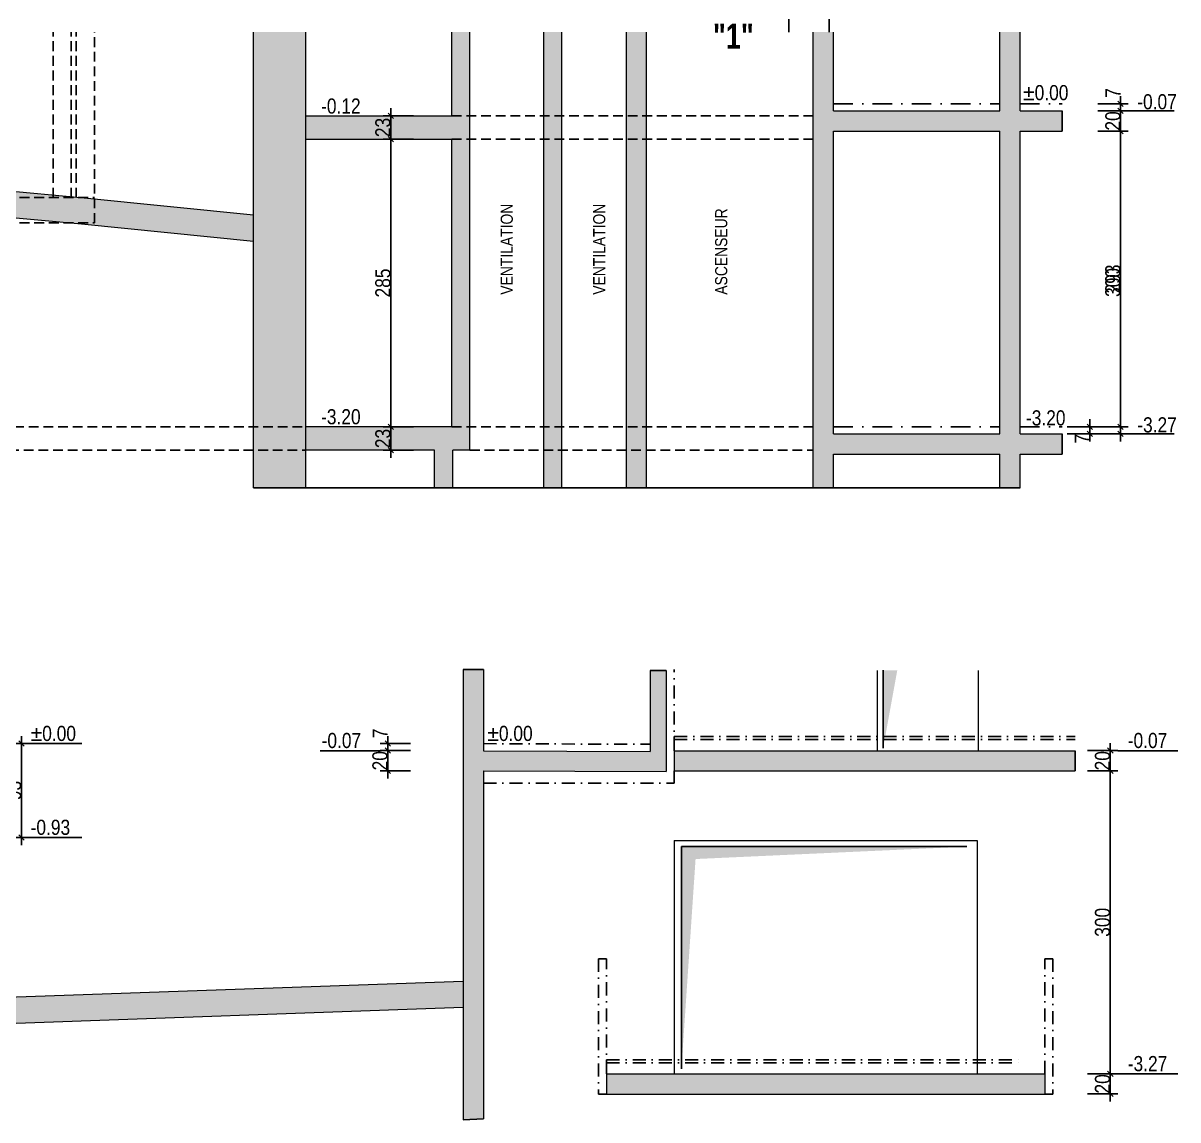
# Model space of a CAD drawing. Header units: centimetres. Extents: x 0 to 23018, y -29024 to -24812.
# Drawn here: x 20758 to 21902, y -26956 to -25870 of the extents above; entities that cross this region are included whole.
import ezdxf
from ezdxf.enums import TextEntityAlignment as Align

# ---------------------------------------------------------------- set-up
doc = ezdxf.new("R2010")
doc.units = ezdxf.units.CM
doc.header["$LTSCALE"] = 25.4
doc.header["$PDMODE"] = 1
doc.header["$PDSIZE"] = -2
doc.linetypes.add('CACHEX2', pattern=[19.05, 12.7, -6.35])
doc.linetypes.add('TIRETPTX2', pattern=[50.8, 25.4, -12.7, 0, -12.7])
for name, color, linetype in [('01_cote_gen', 4, 'Continuous'), ('01_linteaux', 2, 'Continuous'), ('01_murs_sup', 2, 'CACHEX2'), ('01_poch_BN', 9, 'Continuous'), ('01_poch_murs', 253, 'Continuous'), ('01_texte', 230, 'Continuous'), ('AA_COTES', 2, 'Continuous')]:
    doc.layers.add(name, color=color, linetype=linetype)
doc.layers.add('01_murs_coup', color=5, linetype='Continuous', lineweight=60)
doc.layers.add('01_PIEUX', color=5, linetype='Continuous', lineweight=60)
doc.styles.add('ARIAL NA', font='ARIALN.TTF')
doc.styles.add('impact', font='impact.ttf')
doc.styles.add('STYLE2', font='ARIALN.TTF')
doc.dimstyles.new('JB50', dxfattribs={"dimscale": 0.1, "dimtxt": 150, "dimasz": 15, "dimexe": 0.1, "dimexo": 0.1, "dimgap": 0.09, "dimtad": 1, "dimdec": 1, "dimdsep": 46, "dimtxsty": 'STYLE2', "dimblk1": 'BOND_G', "dimblk2": 'BOND_D', "dimsah": 1, "dimcen": 1.5, "dimdle": 0.01, "dimse1": 1, "dimse2": 1, "dimclrd": 4, "dimclre": 2, "dimclrt": 6, "dimazin": 2, "dimtfac": 2.333333, "dimtdec": 1, "dimtix": 1, "dimtmove": 2, "dimatfit": 3, "dimldrblk": 'BOND_G', "dimfxl": 1, "dimtolj": 1, "dimtzin": 0, "dimarcsym": 0})

# ---------------------------------------------------------------- blocks, each defined once
blk = doc.blocks.new('BOND_G')
at = {"layer": 'AA_COTES', "color": 0}
for p, q in [((0, -5), (0, 15)), ((5, 0), (-5, 0)), ((1.77, 1.77), (-1.77, -1.77))]:
    blk.add_line(p, q, dxfattribs=at)
blk = doc.blocks.new('BOND_D')
at = {"layer": 'AA_COTES', "color": 0}
for p, q in [((5, 0), (-5, 0)), ((-1.77, -1.77), (1.77, 1.77)), ((0, 5), (0, -15))]:
    blk.add_line(p, q, dxfattribs=at)
blk = doc.blocks.new('*D64')
at = {"layer": '01_cote_gen', "color": 4, "lineweight": -2, "transparency": 16777216}
blk.add_line((21122.6, -26291.7), (21122.6, -26271.7), dxfattribs=at)
at = {"layer": 'Defpoints', "color": 0, "transparency": 16777216}
for p in [(21122.6, -26270.2), (21132.6, -26270.2), (21132.6, -26293.2)]:
    blk.add_point(p, dxfattribs=at)
at = {"layer": '01_cote_gen', "color": 4, "lineweight": -2, "transparency": 16777216, "xscale": 1.5, "yscale": 1.5, "zscale": 1.5}
for name, p, rotation in [('BOND_D', (21122.6, -26270.2), 90), ('BOND_G', (21122.6, -26293.2), 270)]:
    blk.add_blockref(name, p, dxfattribs=dict(at, rotation=rotation))
at = {"layer": '01_cote_gen', "color": 6, "transparency": 16777216, "insert": (21114.9, -26281.7), "char_height": 15, "attachment_point": 5, "rotation": 90, "style": 'STYLE2'}
blk.add_mtext('\\A1;23', dxfattribs=at)
blk = doc.blocks.new('*D65')
at = {"layer": '01_cote_gen', "color": 4, "lineweight": -2, "transparency": 16777216}
blk.add_line((21122.6, -26268.7), (21122.6, -25986.7), dxfattribs=at)
at = {"layer": 'Defpoints', "color": 0, "transparency": 16777216}
for p in [(21122.6, -25985.2), (21145.1, -25985.2), (21145.1, -26270.2)]:
    blk.add_point(p, dxfattribs=at)
at = {"layer": '01_cote_gen', "color": 4, "lineweight": -2, "transparency": 16777216, "xscale": 1.5, "yscale": 1.5, "zscale": 1.5}
for name, p, rotation in [('BOND_D', (21122.6, -25985.2), 90), ('BOND_G', (21122.6, -26270.2), 270)]:
    blk.add_blockref(name, p, dxfattribs=dict(at, rotation=rotation))
at = {"layer": '01_cote_gen', "color": 6, "transparency": 16777216, "insert": (21114.9, -26127.7), "char_height": 15, "attachment_point": 5, "rotation": 90, "style": 'STYLE2'}
blk.add_mtext('\\A1;285', dxfattribs=at)
blk = doc.blocks.new('*D66')
at = {"layer": '01_cote_gen', "color": 4, "lineweight": -2, "transparency": 16777216}
blk.add_line((21122.6, -25983.7), (21122.6, -25963.7), dxfattribs=at)
at = {"layer": 'Defpoints', "color": 0, "transparency": 16777216}
for p in [(21122.6, -25962.2), (21155.5, -25962.2), (21155.5, -25985.2)]:
    blk.add_point(p, dxfattribs=at)
at = {"layer": '01_cote_gen', "color": 4, "lineweight": -2, "transparency": 16777216, "xscale": 1.5, "yscale": 1.5, "zscale": 1.5}
for name, p, rotation in [('BOND_D', (21122.6, -25962.2), 90), ('BOND_G', (21122.6, -25985.2), 270)]:
    blk.add_blockref(name, p, dxfattribs=dict(at, rotation=rotation))
at = {"layer": '01_cote_gen', "color": 6, "transparency": 16777216, "insert": (21114.9, -25973.7), "char_height": 15, "attachment_point": 5, "rotation": 90, "style": 'STYLE2'}
blk.add_mtext('\\A1;23', dxfattribs=at)
blk = doc.blocks.new('*D67')
at = {"layer": '01_cote_gen', "color": 4, "lineweight": -2, "transparency": 16777216}
blk.add_line((21845.6, -25958.7), (21845.6, -25975.7), dxfattribs=at)
at = {"layer": 'Defpoints', "color": 0, "transparency": 16777216}
for p in [(21818, -25957.2), (21818, -25977.2), (21845.6, -25977.2)]:
    blk.add_point(p, dxfattribs=at)
at = {"layer": '01_cote_gen', "color": 4, "lineweight": -2, "transparency": 16777216, "xscale": 1.5, "yscale": 1.5, "zscale": 1.5}
for name, p, rotation in [('BOND_G', (21845.6, -25957.2), 90), ('BOND_D', (21845.6, -25977.2), 270)]:
    blk.add_blockref(name, p, dxfattribs=dict(at, rotation=rotation))
at = {"layer": '01_cote_gen', "color": 6, "transparency": 16777216, "insert": (21838, -25967.2), "char_height": 15, "attachment_point": 5, "rotation": 90, "style": 'STYLE2'}
blk.add_mtext('\\A1;20', dxfattribs=at)
blk = doc.blocks.new('*D68')
at = {"layer": '01_cote_gen', "color": 4, "lineweight": -2, "transparency": 16777216}
blk.add_line((21845.6, -25978.7), (21845.6, -26268.7), dxfattribs=at)
at = {"layer": 'Defpoints', "color": 0, "transparency": 16777216}
for p in [(21818, -25977.2), (21818, -26270.2), (21845.6, -26270.2)]:
    blk.add_point(p, dxfattribs=at)
at = {"layer": '01_cote_gen', "color": 4, "lineweight": -2, "transparency": 16777216, "xscale": 1.5, "yscale": 1.5, "zscale": 1.5}
for name, p, rotation in [('BOND_G', (21845.6, -25977.2), 90), ('BOND_D', (21845.6, -26270.2), 270)]:
    blk.add_blockref(name, p, dxfattribs=dict(at, rotation=rotation))
at = {"layer": '01_cote_gen', "color": 6, "transparency": 16777216, "insert": (21838, -26123.7), "char_height": 15, "attachment_point": 5, "rotation": 90, "style": 'STYLE2'}
blk.add_mtext('\\A1;293', dxfattribs=at)
blk = doc.blocks.new('*D69')
at = {"layer": '01_cote_gen', "color": 4, "lineweight": -2, "transparency": 16777216}
blk.add_line((21815.2, -26271.7), (21815.2, -26275.7), dxfattribs=at)
at = {"layer": 'Defpoints', "color": 0, "transparency": 16777216}
for p in [(21787.6, -26270.2), (21787.6, -26277.2), (21815.2, -26277.2)]:
    blk.add_point(p, dxfattribs=at)
at = {"layer": '01_cote_gen', "color": 4, "lineweight": -2, "transparency": 16777216, "xscale": 1.5, "yscale": 1.5, "zscale": 1.5}
for name, p, rotation in [('BOND_G', (21815.2, -26270.2), 90), ('BOND_D', (21815.2, -26277.2), 270)]:
    blk.add_blockref(name, p, dxfattribs=dict(at, rotation=rotation))
at = {"layer": '01_cote_gen', "color": 6, "transparency": 16777216, "insert": (21807.6, -26281.9), "char_height": 15, "attachment_point": 5, "rotation": 90, "style": 'STYLE2'}
blk.add_mtext('\\A1;7', dxfattribs=at)
blk = doc.blocks.new('*D70')
at = {"layer": '01_cote_gen', "color": 4, "lineweight": -2, "transparency": 16777216}
blk.add_line((21845.6, -25978.7), (21845.6, -26275.7), dxfattribs=at)
at = {"layer": 'Defpoints', "color": 0, "transparency": 16777216}
for p in [(21822.7, -25977.2), (21822.7, -26277.2), (21845.6, -26277.2)]:
    blk.add_point(p, dxfattribs=at)
at = {"layer": '01_cote_gen', "color": 4, "lineweight": -2, "transparency": 16777216, "xscale": 1.5, "yscale": 1.5, "zscale": 1.5}
for name, p, rotation in [('BOND_G', (21845.6, -25977.2), 90), ('BOND_D', (21845.6, -26277.2), 270)]:
    blk.add_blockref(name, p, dxfattribs=dict(at, rotation=rotation))
at = {"layer": '01_cote_gen', "color": 6, "transparency": 16777216, "insert": (21838, -26127.2), "char_height": 15, "attachment_point": 5, "rotation": 90, "style": 'STYLE2'}
blk.add_mtext('\\A1;300', dxfattribs=at)
blk = doc.blocks.new('*D71')
at = {"layer": '01_cote_gen', "color": 4, "lineweight": -2, "transparency": 16777216}
blk.add_line((21845.6, -25951.7), (21845.6, -25955.7), dxfattribs=at)
at = {"layer": 'Defpoints', "color": 0, "transparency": 16777216}
for p in [(21787.6, -25950.2), (21787.6, -25957.2), (21845.6, -25957.2)]:
    blk.add_point(p, dxfattribs=at)
at = {"layer": '01_cote_gen', "color": 4, "lineweight": -2, "transparency": 16777216, "xscale": 1.5, "yscale": 1.5, "zscale": 1.5}
for name, p, rotation in [('BOND_G', (21845.6, -25950.2), 90), ('BOND_D', (21845.6, -25957.2), 270)]:
    blk.add_blockref(name, p, dxfattribs=dict(at, rotation=rotation))
at = {"layer": '01_cote_gen', "color": 6, "transparency": 16777216, "insert": (21838.1, -25939.5), "char_height": 15, "attachment_point": 5, "rotation": 90, "style": 'STYLE2'}
blk.add_mtext('\\A1;7', dxfattribs=at)
blk = doc.blocks.new('*D95')
at = {"layer": '01_cote_gen', "color": 4, "lineweight": -2, "transparency": 16777216}
blk.add_line((20756.9, -26585.3), (20756.9, -26675.3), dxfattribs=at)
at = {"layer": 'Defpoints', "color": 0, "transparency": 16777216}
for p in [(20558.4, -26583.8), (20555.1, -26676.8), (20756.9, -26676.8)]:
    blk.add_point(p, dxfattribs=at)
at = {"layer": '01_cote_gen', "color": 4, "lineweight": -2, "transparency": 16777216, "xscale": 1.5, "yscale": 1.5, "zscale": 1.5}
for name, p, rotation in [('BOND_G', (20756.9, -26583.8), 90), ('BOND_D', (20756.9, -26676.8), 270)]:
    blk.add_blockref(name, p, dxfattribs=dict(at, rotation=rotation))
at = {"layer": '01_cote_gen', "color": 6, "transparency": 16777216, "insert": (20749.2, -26630.3), "char_height": 15, "attachment_point": 5, "rotation": 90, "style": 'STYLE2'}
blk.add_mtext('\\A1;93', dxfattribs=at)
blk = doc.blocks.new('*D85')
at = {"layer": '01_cote_gen', "color": 4, "lineweight": -2, "transparency": 16777216}
blk.add_line((21119.6, -26609.3), (21119.6, -26592.3), dxfattribs=at)
at = {"layer": 'Defpoints', "color": 0, "transparency": 16777216}
for p in [(21119.6, -26590.8), (21214.5, -26590.8), (21214.5, -26610.8)]:
    blk.add_point(p, dxfattribs=at)
at = {"layer": '01_cote_gen', "color": 4, "lineweight": -2, "transparency": 16777216, "xscale": 1.5, "yscale": 1.5, "zscale": 1.5}
for name, p, rotation in [('BOND_D', (21119.6, -26590.8), 90), ('BOND_G', (21119.6, -26610.8), 270)]:
    blk.add_blockref(name, p, dxfattribs=dict(at, rotation=rotation))
at = {"layer": '01_cote_gen', "color": 6, "transparency": 16777216, "insert": (21112, -26600.8), "char_height": 15, "attachment_point": 5, "rotation": 90, "style": 'STYLE2'}
blk.add_mtext('\\A1;20', dxfattribs=at)
blk = doc.blocks.new('*D86')
at = {"layer": '01_cote_gen', "color": 4, "lineweight": -2, "transparency": 16777216}
blk.add_line((21119.6, -26589.3), (21119.6, -26585.3), dxfattribs=at)
at = {"layer": 'Defpoints', "color": 0, "transparency": 16777216}
for p in [(21119.6, -26583.8), (21214.4, -26590.8), (21214.5, -26583.8)]:
    blk.add_point(p, dxfattribs=at)
at = {"layer": '01_cote_gen', "color": 4, "lineweight": -2, "transparency": 16777216, "xscale": 1.5, "yscale": 1.5, "zscale": 1.5}
for name, p, rotation in [('BOND_D', (21119.6, -26583.8), 90), ('BOND_G', (21119.6, -26590.8), 270)]:
    blk.add_blockref(name, p, dxfattribs=dict(at, rotation=rotation))
at = {"layer": '01_cote_gen', "color": 6, "transparency": 16777216, "insert": (21112.1, -26573.7), "char_height": 15, "attachment_point": 5, "rotation": 90, "style": 'STYLE2'}
blk.add_mtext('\\A1;7', dxfattribs=at)
blk = doc.blocks.new('*D87')
at = {"layer": '01_cote_gen', "color": 4, "lineweight": -2, "transparency": 16777216}
blk.add_line((21835.4, -26592.3), (21835.4, -26609.3), dxfattribs=at)
at = {"layer": 'Defpoints', "color": 0, "transparency": 16777216}
for p in [(21800.5, -26590.8), (21800.5, -26610.8), (21835.4, -26610.8)]:
    blk.add_point(p, dxfattribs=at)
at = {"layer": '01_cote_gen', "color": 4, "lineweight": -2, "transparency": 16777216, "xscale": 1.5, "yscale": 1.5, "zscale": 1.5}
for name, p, rotation in [('BOND_G', (21835.4, -26590.8), 90), ('BOND_D', (21835.4, -26610.8), 270)]:
    blk.add_blockref(name, p, dxfattribs=dict(at, rotation=rotation))
at = {"layer": '01_cote_gen', "color": 6, "transparency": 16777216, "insert": (21827.7, -26600.8), "char_height": 15, "attachment_point": 5, "rotation": 90, "style": 'STYLE2'}
blk.add_mtext('\\A1;20', dxfattribs=at)
blk = doc.blocks.new('*D88')
at = {"layer": '01_cote_gen', "color": 4, "lineweight": -2, "transparency": 16777216}
blk.add_line((21835.4, -26612.3), (21835.4, -26909.3), dxfattribs=at)
at = {"layer": 'Defpoints', "color": 0, "transparency": 16777216}
for p in [(21800.5, -26610.8), (21755.8, -26910.8), (21835.4, -26910.8)]:
    blk.add_point(p, dxfattribs=at)
at = {"layer": '01_cote_gen', "color": 4, "lineweight": -2, "transparency": 16777216, "xscale": 1.5, "yscale": 1.5, "zscale": 1.5}
for name, p, rotation in [('BOND_G', (21835.4, -26610.8), 90), ('BOND_D', (21835.4, -26910.8), 270)]:
    blk.add_blockref(name, p, dxfattribs=dict(at, rotation=rotation))
at = {"layer": '01_cote_gen', "color": 6, "transparency": 16777216, "insert": (21827.7, -26760.8), "char_height": 15, "attachment_point": 5, "rotation": 90, "style": 'STYLE2'}
blk.add_mtext('\\A1;300', dxfattribs=at)
blk = doc.blocks.new('*D89')
at = {"layer": '01_cote_gen', "color": 4, "lineweight": -2, "transparency": 16777216}
blk.add_line((21835.4, -26912.3), (21835.4, -26929.3), dxfattribs=at)
at = {"layer": 'Defpoints', "color": 0, "transparency": 16777216}
for p in [(21770.5, -26910.8), (21748.4, -26930.8), (21835.4, -26930.8)]:
    blk.add_point(p, dxfattribs=at)
at = {"layer": '01_cote_gen', "color": 4, "lineweight": -2, "transparency": 16777216, "xscale": 1.5, "yscale": 1.5, "zscale": 1.5}
for name, p, rotation in [('BOND_G', (21835.4, -26910.8), 90), ('BOND_D', (21835.4, -26930.8), 270)]:
    blk.add_blockref(name, p, dxfattribs=dict(at, rotation=rotation))
at = {"layer": '01_cote_gen', "color": 6, "transparency": 16777216, "insert": (21827.7, -26920.8), "char_height": 15, "attachment_point": 5, "rotation": 90, "style": 'STYLE2'}
blk.add_mtext('\\A1;20', dxfattribs=at)

msp = doc.modelspace()

# ---------------------------------------------------------------- hatches: boundary and pattern name
at = {"layer": '01_poch_BN'}
h = msp.add_hatch(color=256, dxfattribs=at)
h.dxf.hatch_style = 1
h.paths.add_polyline_path([(21787.56, -25957.17), (21746.03, -25957.17), (21746.03, -25879.17), (21726.08, -25879.17), (21726.08, -25957.17), (21561.12, -25957.17), (21561.12, -25879.17), (21541.12, -25879.17), (21541.12, -26330.56), (21561.12, -26330.56), (21561.12, -26297.17), (21726.08, -26297.17), (21726.08, -26330.56), (21746.03, -26330.56), (21746.03, -26297.17), (21787.56, -26297.17), (21787.56, -26277.17), (21746.03, -26277.17), (21746.03, -25977.17), (21787.56, -25977.17)])
h.paths.add_polyline_path([(21726.08, -25977.17), (21726.08, -26277.17), (21561.12, -26277.17), (21561.12, -25977.17)], flags=16)
h.paths.add_polyline_path([(21376.12, -25879.17), (21356.12, -25879.17), (21356.12, -26330.56), (21376.12, -26330.56)])
h.paths.add_polyline_path([(21292.12, -25879.17), (21274.12, -25879.17), (21274.12, -26330.56), (21292.12, -26330.56)])
h.paths.add_polyline_path([(21201.12, -25879.17), (21183.12, -25879.17), (21183.12, -25962.17), (21038.42, -25962.17), (21038.42, -25985.17), (21183.12, -25985.17), (21183.12, -26270.17), (21038.42, -26270.17), (21038.42, -26293.17), (21166.12, -26293.17), (21166.12, -26330.56), (21184.12, -26330.56), (21184.12, -26293.17), (21201.12, -26293.17)])
h.paths.add_polyline_path([(21038.42, -25879.17), (20986.57, -25879.17), (20986.57, -26330.56), (21038.42, -26330.56)])
h = msp.add_hatch(color=256, dxfattribs=at)
h.dxf.hatch_style = 1
h.paths.add_polyline_path([(20818.85, -26043.67), (20692.11, -26032.17), (20372.11, -25988.17), (20372.11, -26003.19), (19980.83, -25983.19), (19980.83, -26043.17), (20047.83, -26043.17), (20047.83, -26012.65), (20372.11, -26029.23), (20372.11, -26036.12), (20392.11, -26036.12), (20392.11, -26017.16), (20689.16, -26058.01), (20816.38, -26069.55), (20986.57, -26086.58), (20986.57, -26060.45)])
h = msp.add_hatch(color=256, dxfattribs=at)
h.dxf.hatch_style = 1
h.paths.add_polyline_path([(19484.25, -26613.85), (20070.41, -26613.85), (20070.41, -26606.85), (20091.9, -26606.85), (20091.9, -26676.85), (20099.59, -26676.85), (20099.59, -26652.85), (20106.59, -26652.85), (20106.59, -26606.85), (20584.29, -26606.85), (20584.29, -26652.85), (20591.29, -26652.85), (20591.29, -26676.85), (20598.98, -26676.85), (20598.98, -26606.85), (20666.09, -26606.85), (20666.09, -26510.57), (20645.44, -26510.57), (20645.44, -26583.85), (20070.41, -26583.85), (20070.41, -26510.86), (20052.41, -26510.57), (20052.41, -26590.85), (19350.45, -26590.85), (19350.45, -26510.57), (19333.99, -26510.57), (19333.99, -26676.85), (19350.45, -26676.85), (19350.45, -26613.85), (19415.46, -26613.85), (19415.46, -26676.85), (19484.25, -26676.85)])
h.paths.add_polyline_path([(21395.45, -26511.27), (21379.45, -26511.27), (21379.45, -26591.55), (21214.45, -26590.85), (21214.45, -26510.57), (21194.45, -26510.57), (21194.45, -26956.48), (21214.45, -26955.37), (21214.45, -26610.85), (21395.45, -26611.55)])
h.paths.add_polyline_path([(21194.45, -26844.98), (21194.45, -26818.96), (20608.98, -26839.85), (20608.98, -26865.86)])
h.paths.add_polyline_path([(21800.52, -26590.85), (21403.45, -26590.85), (21403.45, -26610.85), (21800.52, -26610.85)])
h.paths.add_polyline_path([(21770.45, -26910.85), (21336.45, -26910.85), (21336.45, -26930.85), (21770.45, -26930.85)])

# ---------------------------------------------------------------- linework, layer by layer
at = {"layer": '01_linteaux', "linetype": 'TIRETPTX2', "ltscale": 0.02}
for p, q in [((21516.98, -25879.36), (21516.98, -25534.81)), ((21556.98, -25879.36), (21556.98, -25534.81)), ((21403.45, -26590.85), (21403.45, -26510.57)), ((21403.45, -26576.85), (21800.52, -26576.85)), ((21403.45, -26579.85), (21403.45, -26576.85)), ((21403.45, -26579.85), (21800.52, -26579.85)), ((21214.45, -26583.85), (21379.45, -26584.55)), ((21403.45, -26610.85), (21403.45, -26622.85)), ((21214.45, -26622.85), (21403.45, -26622.85)), ((21328.45, -26796.85), (21328.45, -26930.85)), ((21328.45, -26796.85), (21336.45, -26796.85)), ((21336.45, -26910.85), (21336.45, -26796.85)), ((21778.45, -26796.85), (21770.45, -26796.85)), ((21770.45, -26910.85), (21770.45, -26796.85)), ((21778.45, -26796.85), (21778.45, -26930.85)), ((21336.45, -26896.85), (21747.34, -26896.85)), ((21336.45, -26899.85), (21336.45, -26896.85)), ((21336.45, -26899.85), (21747.34, -26899.85)), ((21336.45, -26930.85), (21328.45, -26930.85)), ((21770.45, -26930.85), (21778.45, -26930.85))]:
    msp.add_line(p, q, dxfattribs=at)
at = {"layer": '01_linteaux', "linetype": 'TIRETPTX2', "ltscale": 0.03}
for p, q in [((21561.12, -25950.17), (21726.08, -25950.17)), ((21746.03, -25950.17), (21787.56, -25950.17)), ((21561.12, -26270.17), (21726.08, -26270.17)), ((21746.03, -26270.17), (21787.56, -26270.17))]:
    msp.add_line(p, q, dxfattribs=at)
at = {"layer": '01_murs_coup', "linetype": 'Continuous', "lineweight": 5}
for p, q in [((20986.57, -26330.56), (20986.57, -25879.17)), ((21038.42, -26330.56), (21038.42, -25879.17)), ((21183.12, -25962.17), (21183.12, -25879.17)), ((21201.12, -26293.17), (21201.12, -25879.17)), ((21274.12, -26330.56), (21274.12, -25879.17)), ((21292.12, -26330.56), (21292.12, -25879.17)), ((21356.12, -26330.56), (21356.12, -25879.17)), ((21376.12, -26330.56), (21376.12, -25879.17)), ((21541.12, -26330.56), (21541.12, -25879.17)), ((21561.12, -25957.17), (21561.12, -25879.17)), ((21726.08, -25957.17), (21726.08, -25879.17)), ((21746.03, -25957.17), (21746.03, -25879.17)), ((21038.42, -25962.17), (21183.12, -25962.17)), ((21561.12, -25957.17), (21726.08, -25957.17)), ((21746.03, -25957.17), (21787.56, -25957.17)), ((21561.12, -25977.17), (21726.08, -25977.17)), ((21561.12, -26277.17), (21561.12, -25977.17)), ((21726.08, -26277.17), (21726.08, -25977.17)), ((21746.03, -25977.17), (21787.56, -25977.17)), ((21746.03, -26277.17), (21746.03, -25977.17)), ((21038.42, -25985.17), (21183.12, -25985.17)), ((21183.12, -26270.17), (21183.12, -25985.17)), ((20818.85, -26043.67), (20692.11, -26032.17)), ((20986.57, -26060.45), (20818.85, -26043.67)), ((20816.38, -26069.55), (20689.16, -26058.01)), ((20986.57, -26086.58), (20816.38, -26069.55)), ((21183.12, -26270.17), (21038.42, -26270.17)), ((21561.12, -26277.17), (21726.08, -26277.17)), ((21746.03, -26277.17), (21787.56, -26277.17)), ((21166.12, -26293.17), (21038.42, -26293.17)), ((21166.12, -26330.56), (21166.12, -26293.17)), ((21184.12, -26330.56), (21184.12, -26293.17)), ((21201.12, -26293.17), (21184.12, -26293.17)), ((21561.12, -26330.56), (21561.12, -26297.17)), ((21561.12, -26297.17), (21726.08, -26297.17)), ((21726.08, -26330.56), (21726.08, -26297.17)), ((21746.03, -26330.56), (21746.03, -26297.17)), ((21746.03, -26297.17), (21787.56, -26297.17)), ((21194.45, -26510.57), (21194.45, -26956.48)), ((21214.45, -26510.57), (21214.45, -26590.85)), ((21379.45, -26511.27), (21379.45, -26591.55)), ((21395.45, -26511.27), (21395.45, -26611.55)), ((21214.45, -26590.85), (21379.45, -26591.55)), ((21403.45, -26590.85), (21403.45, -26610.85)), ((21403.45, -26590.85), (21800.52, -26590.85)), ((21214.45, -26610.85), (21214.45, -26955.37)), ((21214.45, -26610.85), (21395.45, -26611.55)), ((21403.45, -26610.85), (21800.52, -26610.85)), ((20608.98, -26839.85), (21194.45, -26818.96)), ((20609.9, -26865.83), (21194.45, -26844.98)), ((21336.45, -26910.85), (21336.45, -26930.85)), ((21336.45, -26910.85), (21770.45, -26910.85)), ((21770.45, -26910.85), (21770.45, -26930.85)), ((21336.45, -26930.85), (21770.45, -26930.85))]:
    msp.add_line(p, q, dxfattribs=at)
at = {"layer": '01_murs_sup', "ltscale": 0.03}
for p, q in [((20788.11, -26043.17), (20788.11, -25879.17)), ((20806.11, -26043.17), (20806.11, -25879.17)), ((20811.16, -26043.17), (20811.16, -25879.17)), ((20829.16, -26068.17), (20829.16, -25879.17)), ((21183.12, -25962.17), (21541.12, -25962.17)), ((21183.12, -25985.17), (21541.12, -25985.17)), ((20392.11, -26043.17), (20829.16, -26043.17)), ((20392.11, -26068.17), (20829.16, -26068.17)), ((20372.11, -26270.17), (21038.42, -26270.17)), ((21183.12, -26270.17), (21541.12, -26270.17)), ((20047.83, -26293.17), (21038.42, -26293.17)), ((21201.12, -26293.17), (21541.12, -26293.17))]:
    msp.add_line(p, q, dxfattribs=at)
at = {"layer": '01_PIEUX', "color": 2, "linetype": 'Continuous', "lineweight": 5}
for p, q in [((21604.45, -26511.27), (21604.45, -26590.85)), ((21704.45, -26511.27), (21704.45, -26590.85)), ((21403.45, -26679.85), (21703.45, -26679.85)), ((21403.45, -26679.85), (21403.45, -26910.85)), ((21703.45, -26679.85), (21703.45, -26910.85))]:
    msp.add_line(p, q, dxfattribs=at)
at = {"layer": '01_poch_BN'}
for p, q in [((21787.56, -25957.17), (21787.56, -25977.17)), ((21787.56, -26277.17), (21787.56, -26297.17)), ((21746.03, -26330.56), (20986.57, -26330.56)), ((21194.45, -26510.57), (21214.45, -26510.57)), ((21379.45, -26511.27), (21395.45, -26511.27)), ((21800.52, -26590.85), (21800.52, -26610.85)), ((21194.45, -26956.48), (21214.45, -26955.37))]:
    msp.add_line(p, q, dxfattribs=at)
at = {"layer": '01_poch_murs', "ltscale": 3}
for p, q in [((21610.34, -26588.36), (21610.34, -26511.19)), ((21410.54, -26905.92), (21410.54, -26685.86)), ((21410.54, -26685.86), (21693.28, -26685.86))]:
    msp.add_line(p, q, dxfattribs=at)
for points in [[(21610.34, -26588.36), (21610.34, -26511.19), (21624.37, -26511.19)], [(21410.54, -26905.92), (21410.54, -26685.86), (21424.57, -26698.14)], [(21410.54, -26685.86), (21693.28, -26685.86), (21424.57, -26698.14)]]:
    msp.add_solid(points, dxfattribs=at)
at = {"layer": '01_texte'}
for p, q in [((21898.72, -25957.17), (21853.12, -25957.17)), ((21898.72, -26277.17), (21853.12, -26277.17)), ((20816.55, -26583.85), (20764.4, -26583.85)), ((21112.13, -26590.85), (21052.64, -26590.85)), ((21902.34, -26590.85), (21842.85, -26590.85)), ((20816.55, -26676.85), (20764.4, -26676.85)), ((21902.34, -26910.85), (21842.85, -26910.85))]:
    msp.add_line(p, q, dxfattribs=at)

# ---------------------------------------------------------------- texts
at = {"layer": '01_texte', "style": 'impact'}
msp.add_text('"1"', height=25, rotation=0, dxfattribs=at).set_placement((21461.99, -25903.21), align=Align.BOTTOM_CENTER)
at = {"layer": '01_texte', "style": 'ARIAL NA'}
for s, p in [('%%P0.00', (21771.41, -25951.17)), ('-0.07', (21881.66, -25960.17)), ('-0.12', (21073.21, -25964.43)), ('-3.20', (21073.21, -26272.11)), ('-3.20', (21771.41, -26273.28)), ('-3.27', (21881.66, -26280.17))]:
    msp.add_text(s, height=15, dxfattribs=at).set_placement(p, align=Align.BOTTOM_CENTER)
for s, p in [('VENTILATION', (21243.52, -26139.28)), ('VENTILATION', (21335.13, -26139.28)), ('ASCENSEUR', (21455.97, -26139.28))]:
    msp.add_text(s, height=12, rotation=90, dxfattribs=at).set_placement(p)
for s, p in [('%%P0.00', (20765.92, -26581.23)), ('%%P0.00', (21218.27, -26581.23)), ('-0.07', (21054.16, -26588.23)), ('-0.07', (21852.66, -26588.23)), ('-0.93', (20765.92, -26674.23)), ('-3.27', (21852.66, -26908.23))]:
    msp.add_text(s, height=15, dxfattribs=at).set_placement(p)

# ---------------------------------------------------------------- dimensions: what is measured, and where the dimension line sits
at = {"layer": '01_cote_gen'}
for base, p1, p2, picture, middle in [((21845.62, -25957.17), (21787.56, -25950.17), (21787.56, -25957.17), '*D71', (21838.11, -25939.45)), ((21815.16, -26277.17), (21787.56, -26270.17), (21787.56, -26277.17), '*D69', (21807.65, -26281.93)), ((21119.63, -26583.85), (21214.42, -26590.85), (21214.45, -26583.85), '*D86', (21112.12, -26573.65))]:
    dim = msp.add_linear_dim(base=base, p1=p1, p2=p2, angle=90, dimstyle='JB50', dxfattribs=at)
    dim.commit()
    dim.dimension.update_dxf_attribs({"geometry": picture, "text_midpoint": middle, "dimtype": 160})
for base, p1, p2, picture, middle in [((21845.62, -25977.17), (21818.03, -25957.17), (21818.03, -25977.17), '*D67', (21837.95, -25967.17)), ((21122.61, -25962.17), (21155.55, -25985.17), (21155.55, -25962.17), '*D66', (21114.94, -25973.67)), ((21845.62, -26270.17), (21818.03, -25977.17), (21818.03, -26270.17), '*D68', (21837.95, -26123.67)), ((21845.62, -26277.17), (21822.66, -25977.17), (21822.66, -26277.17), '*D70', (21837.95, -26127.17)), ((21122.61, -25985.17), (21145.11, -26270.17), (21145.11, -25985.17), '*D65', (21114.94, -26127.67)), ((21122.61, -26270.17), (21132.59, -26293.17), (21132.59, -26270.17), '*D64', (21114.94, -26281.67)), ((20756.9, -26676.85), (20558.37, -26583.85), (20555.12, -26676.85), '*D95', (20749.23, -26630.35)), ((21119.63, -26590.85), (21214.45, -26610.85), (21214.45, -26590.85), '*D85', (21111.96, -26600.85)), ((21835.35, -26610.85), (21800.52, -26590.85), (21800.52, -26610.85), '*D87', (21827.69, -26600.85)), ((21835.35, -26910.85), (21800.52, -26610.85), (21755.84, -26910.85), '*D88', (21827.69, -26760.85)), ((21835.35, -26930.85), (21770.45, -26910.85), (21748.38, -26930.85), '*D89', (21827.69, -26920.85))]:
    dim = msp.add_linear_dim(base=base, p1=p1, p2=p2, angle=90, dimstyle='JB50', dxfattribs=at)
    dim.commit()
    dim.dimension.update_dxf_attribs({"geometry": picture, "text_midpoint": middle})

doc.saveas('drawing.dxf')
